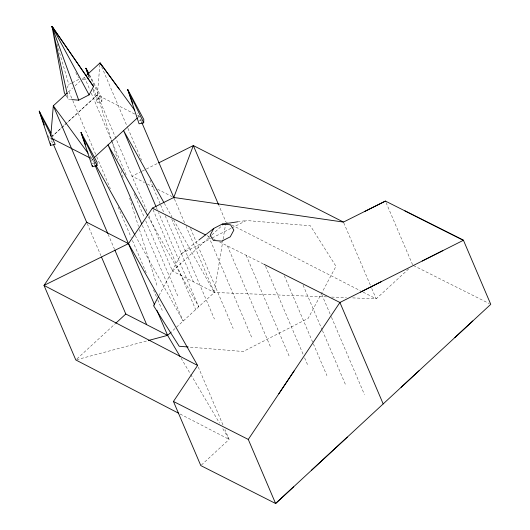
<?xml version="1.0" encoding="UTF-8"?>
<svg xmlns="http://www.w3.org/2000/svg" width="530" height="530" viewBox="0 0 530 530"><rect width="100%" height="100%" fill="white"/><g stroke="black" fill="none" stroke-linecap="round" stroke-linejoin="round"><path stroke-width="0.4" stroke-dasharray="2.65 1.99" d="M89.491 74.776L101.979 98.103L101.899 101.435L97.255 102.442L97.334 99.11L93.631 89.073M99.892 64.547L97.341 94.936L111.373 139.801M223.004 239.818L214.299 292.474L171.687 331.608M223.137 239.01L225.681 223.62M66.959 87.98L68.82 84.508L71.59 83.097M158.98 295.588L181.399 253.638L198.227 240.521M201.4 465.042L229.152 439.416L224.965 429.605M68.489 91.869L72.729 87.967M75.161 85.741L80.01 81.282M82.435 79.056L85.469 76.274M137.939 117.408L139.151 116.295L137.197 113.625M76.989 358.856L115.083 323.856M148.844 215.677L172.489 271.115L211.371 235.393M211.973 234.836L222.381 225.27M408.637 268.962L376.181 298.821L351.403 297.853M72.279 82.746L79.202 79.209M181.399 253.638L211.318 238.381M212.046 238.01L231.02 228.337M231.756 227.966L246.351 220.52L310.381 225.773L335.987 266.312L308.155 318.397L243.204 351.509L189.024 347.064M141.609 171.395L132.003 176.198L144.465 182.545M142.226 171.091L157.867 163.28M76.598 359.738L147.638 340.71M50.641 142.007L52.192 141.669M94.764 162.856L92.439 163.359L91.299 160.272M97.334 99.11L101.979 98.103M139.151 120.469L141.47 119.966M237.5 221.838L246.351 220.52M326.626 296.88L214.299 292.474L172.489 271.115M331.581 297.072L346.448 297.655M82.355 79.467L87.086 79.858M66.409 96.082L68.463 99.329L70.828 99.521M413.486 265.523L489.289 303.591M207.031 235.631L209.979 237.115M213.676 238.977L215.147 239.719M219.579 241.945L263.138 263.854M147.393 184.036L154.727 187.772M157.655 189.263L172.316 196.729M134.752 114.043L97.341 94.936L52.43 136.15L97.341 94.936L147.552 212.643M137.687 115.547L139.151 116.295L141.417 121.608M227.39 222.739L225.946 221.997L218.844 205.348M231.729 224.952L360.294 290.698M363.183 292.176L376.181 298.821L371.643 288.188M90.974 158.437L92.445 159.185L94.863 163.505M180.16 414.036L229.152 439.416L221.984 427.299M90.001 155.846L91.955 158.516M181.081 358.174L190.363 373.849M190.78 374.564L219.453 423.026M164.307 203.262L171.965 216.929M173.575 219.811L214.299 292.474L186.096 226.356M148.334 216.836L198.73 306.777L158.563 212.609M135.183 235.452L183.161 321.067L142.351 225.382M51.774 134.441L54.12 138.814M75.81 72.623L78.447 77.744M89.159 74.889L101.899 101.435M386.072 202.586L412.764 265.159M343.771 222.845L371.325 287.426M321.809 294.561L331.171 316.516M331.495 317.271L364.428 394.486M303.061 285.127L322.107 329.786M322.432 330.548L345.679 385.052M284.305 275.693L313.044 343.069M313.363 343.824L326.924 375.618M265.55 266.265L303.332 354.835M304.624 357.863L308.175 366.19M246.159 255.314L289.426 356.75M227.403 245.887L270.671 347.322M208.654 236.446L251.922 337.888M190.548 228.529L233.167 328.454M174.43 198.995L184.824 223.369M171.793 219.102L214.411 319.027M101.647 66.701L127.584 127.505M127.909 128.267L141.523 160.186M149.957 179.948L160.325 204.269M160.65 205.031L163.896 212.629M165.194 215.67L193.397 281.794M156.297 207.29L157.271 209.569M153.044 209.661L195.663 309.586M84.456 77.201L89.968 90.12M91.266 93.161L112.016 141.808M112.34 142.563L126.279 175.244M134.057 193.49L135.031 195.769M135.355 196.531L144.432 217.81M145.73 220.851L177.822 296.091M198.246 366.965L223.037 425.08M68.893 91.498L72.458 99.859M72.782 100.614L96.447 156.098M96.771 156.86L110.386 188.779M118.17 207.025L131.135 237.427M132.434 240.461L146.697 273.904M153.508 289.87L156.423 296.707M157.721 299.748L162.259 310.388M92.445 159.185L95.036 165.261M108.107 234.24L114.593 249.444M50.635 137.8L52.914 143.146M87.245 223.627L100.872 255.586M88.497 75.174L89.921 79.036M90.16 157.185L91.014 159.497M48.362 135.832L49.217 138.144M88.252 75.253L89.02 77.579M93.141 90.014L97.255 102.442M111.625 140.589L117.528 159.477M120.979 170.494L123.437 178.371M129.592 198.048L138.456 226.383M139.443 229.53L156.926 285.418M57.035 44.023L68.82 84.508M67.363 94.486L68.463 99.329"/><path stroke-width="0.79" d="M50.993 132.984L39.24 111.128L55.206 144.339L50.562 145.339L50.615 143.339M97.003 165.691L81.03 132.48L97.083 162.352L97.003 165.691L92.359 166.692L92.392 165.36M143.709 122.801L143.789 119.462L127.79 89.577L143.709 122.801L139.065 123.801L127.743 89.616L132.878 103.482M50.767 136.203L53.318 105.795L67.27 92.982M197.604 365.455L44.01 285.418L128.465 243.628L152.395 208.151L173.78 197.478L193.344 145.564L343.453 222.083L385.429 201.075L463.439 240.262L490.76 304.333L275.607 503.5L200.81 465.592L173.449 401.455L197.604 365.455L128.465 243.628L86.635 222.196L44.01 285.418L75.797 359.95L178.743 413.301M67.177 93.677L52.046 26.5L64.362 92.836L66.005 95.433M71.616 99.587L78.705 100.17L89.1 94.87L93.545 86.536L52.159 26.507M158.596 296.316L153.574 305.717L179.18 346.256L188.21 346.998M213.769 228.417L210.152 235.188L213.477 240.461L221.805 241.143L230.245 236.837L233.862 230.066L230.537 224.793L222.209 224.11L213.769 228.417L198.876 240.017M293.534 486.904L275.607 503.5L248.278 439.436L339.916 302.478L463.439 240.262L404.94 210.874M278.82 393.783L294.097 370.954M311.461 470.309L347.329 437.111M401.111 387.317L419.038 370.722M454.906 337.524L472.833 320.928M86.079 75.717L100.031 62.904L134.752 110.286M94.26 157.516L137.336 117.965M115.679 323.313L125.795 314.012L167.593 335.364L180.24 356.75M148.433 340.499L167.593 335.364L171.177 332.078M360.506 292.116L381.083 281.741M422.264 261.005L442.848 250.63M158.609 162.909L193.344 145.564L218.526 204.593M364.441 211.583L385.429 201.075M222.209 224.11L237.5 221.838M173.78 197.478L343.453 222.083M152.395 208.151L205.554 234.889M263.874 264.225L339.916 302.478L383.183 403.913M173.449 401.455L248.278 439.436M51.383 138.211L89.51 157.688M119.588 89.597L100.031 62.904L100.68 64.421M88.04 153.177L53.318 105.795L107.782 233.485M52.192 26.573L93.545 86.536M163.903 202.54L123.583 130.592L155.972 206.534M147.525 215.399L108.014 144.889L141.702 223.865M96.076 165.658L134.779 234.73M52.152 26.659L89.1 94.87M88.715 73.319L85.979 68.218L88.808 74.147M52.046 26.5L53.556 29.428M141.742 122.37L174.138 198.306M95.036 165.261L154.654 305.041M156.9 310.308L167.593 335.364M114.917 250.2L146.684 324.685M53.55 144.637L86.927 222.885M101.495 257.05L125.795 314.012M88.212 74.405L85.933 68.224L87.993 74.472M85.595 144.829L81.03 132.48L92.359 166.692M44.368 125.02L39.24 111.128L50.562 145.339M52.046 26.712L78.705 100.17M51.947 26.553L52.642 28.938"/></g></svg>
